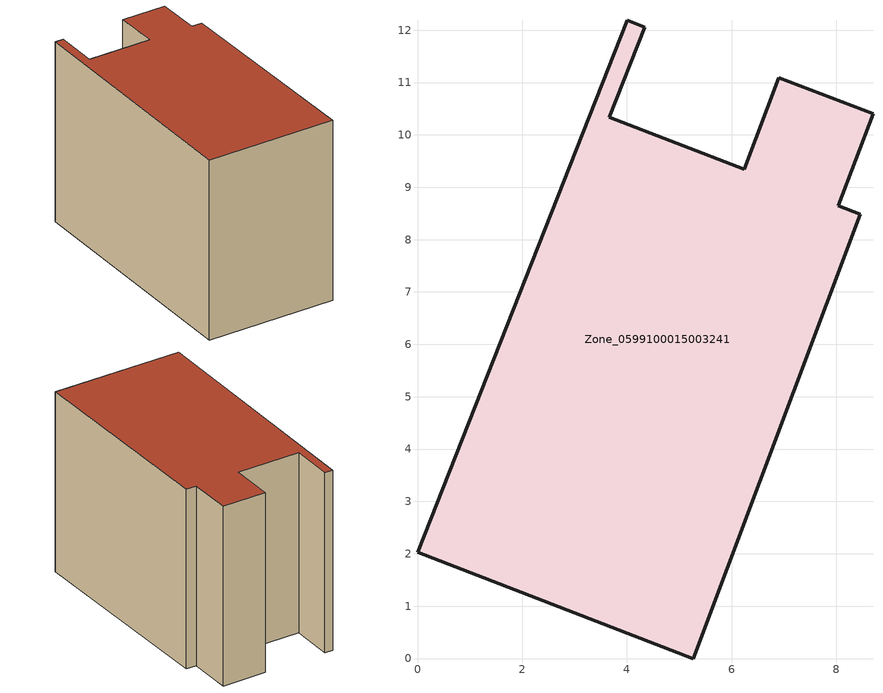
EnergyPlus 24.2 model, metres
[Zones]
Zone_0599100015003241
 floor ground (C_G): 5.26,0 0,2.03 4,12.19 4.33,12.05 3.66,10.33 6.24,9.34 6.9,11.09 8.7,10.4 8.04,8.64 8.46,8.48 z0.92
 wall outside (C_F): 8.04,8.64 8.7,10.4 6.9,11.09 6.24,9.34 3.66,10.33 4.33,12.05 4,12.19 0,2.03 5.26,0 8.46,8.48 8.04,8.64 z0.92:8.86
 roof outside (C_R): 5.26,0 8.46,8.48 8.04,8.64 8.7,10.4 6.9,11.09 6.24,9.34 3.66,10.33 4.33,12.05 4,12.19 0,2.03 z8.86
[BUILDING]
Pand.0599100015003241: North Axis=0; Terrain=City; Loads Convergence Tolerance Value=0.04; Temperature Convergence Tolerance Value=0.4; Solar Distribution=FullExterior; Maximum Number of Warmup Days=25; Minimum Number of Warmup Days=1
[Site:Location]
Rotterdam.The.Hague.AP_ZH_NLD Design_Conditions: Latitude=51.96; Longitude=4.45; Time Zone=1; Elevation=-4.5
[SITE:GROUNDTEMPERATURE:BUILDINGSURFACE]
18, 18, 18, 18, 18, 18, 18, 18, 18, 18, 18, 18
[MATERIAL] Thermal Absorptance=0.9; Solar Absorptance=0.7; Visible Absorptance=0.7
Name | Roughness | Thickness | Conductivity | Density | Specific Heat
G.TI.1965-1974 | MediumSmooth | 0.15 | 0.882353 | 540 | 1210
F.TI.1965-1974 | Rough | 0.3 | 0.697674 | 1920 | 840
R.TI.1965-1974 | MediumRough | 0.2 | 0.232558 | 1500 | 1000
[CONSTRUCTION]
C_G: G.TI.1965-1974
C_F: F.TI.1965-1974
C_R: R.TI.1965-1974
[ZONE]
Zone_0599100015003241: Type=1; Multiplier=1; Ceiling Height=Autocalculate; Volume=Autocalculate; Floor Area=autocalculate; Part of Total Floor Area=Yes
[ZONEINFILTRATION:DESIGNFLOWRATE]
Infil_Zone_0599100015003241: Zone or ZoneList or Space or SpaceList=Zone_0599100015003241; Schedule=AlwaysOn; Design Flow Rate Calculation Method=Flow/Area; Flow Rate per Floor Area=0.003; Constant Term Coefficient=1; Temperature Term Coefficient=0; Velocity Term Coefficient=0; Velocity Squared Term Coefficient=0
[HVACTEMPLATE:ZONE:IDEALLOADSAIRSYSTEM]
Zone_0599100015003241: Maximum Heating Supply Air Temperature=50; Minimum Cooling Supply Air Temperature=13; Maximum Heating Supply Air Humidity Ratio=0.0156; Minimum Cooling Supply Air Humidity Ratio=0.0077; Heating Limit=NoLimit; Cooling Limit=NoLimit; Dehumidification Control Type=ConstantSensibleHeatRatio; Cooling Sensible Heat Ratio=0.7; Dehumidification Setpoint=60; Humidification Control Type=None; Humidification Setpoint=30; Outdoor Air Method=None; Outdoor Air Flow Rate per Person=0.00944; Outdoor Air Flow Rate per Zone Floor Area=0; Outdoor Air Flow Rate per Zone=0; Demand Controlled Ventilation Type=None; Outdoor Air Economizer Type=NoEconomizer; Heat Recovery Type=None; Sensible Heat Recovery Effectiveness=0.7; Latent Heat Recovery Effectiveness=0.65
[ZONECONTROL:THERMOSTAT]
ThermostatControl_Zone_0599100015003241: Zone or ZoneList=Zone_0599100015003241; Control Type Schedule=DualSetpointControlType; Control 1=Thermostat_Zone_0599100015003241; Temperature Difference Between Cutout And Setpoint=0
[THERMOSTATSETPOINT:DUALSETPOINT]
Thermostat_Zone_0599100015003241: Heating Setpoint Temperature Schedule=HeatingSetpoint_Zone_0599100015003241; Cooling Setpoint Temperature Schedule=CoolingSetpoint_Zone_0599100015003241
[SCHEDULE:COMPACT]
HeatingSetpoint_Zone_0599100015003241: Through: 12/31, For: AllDays, Until: 24:00, 21
CoolingSetpoint_Zone_0599100015003241: Through: 12/31, For: AllDays, Until: 24:00, 24
DualSetpointControlType: Through: 12/31, For: AllDays, Until: 24:00, 4
AlwaysOn: Through: 12/31, For: AllDays, Until: 24:00, 1
